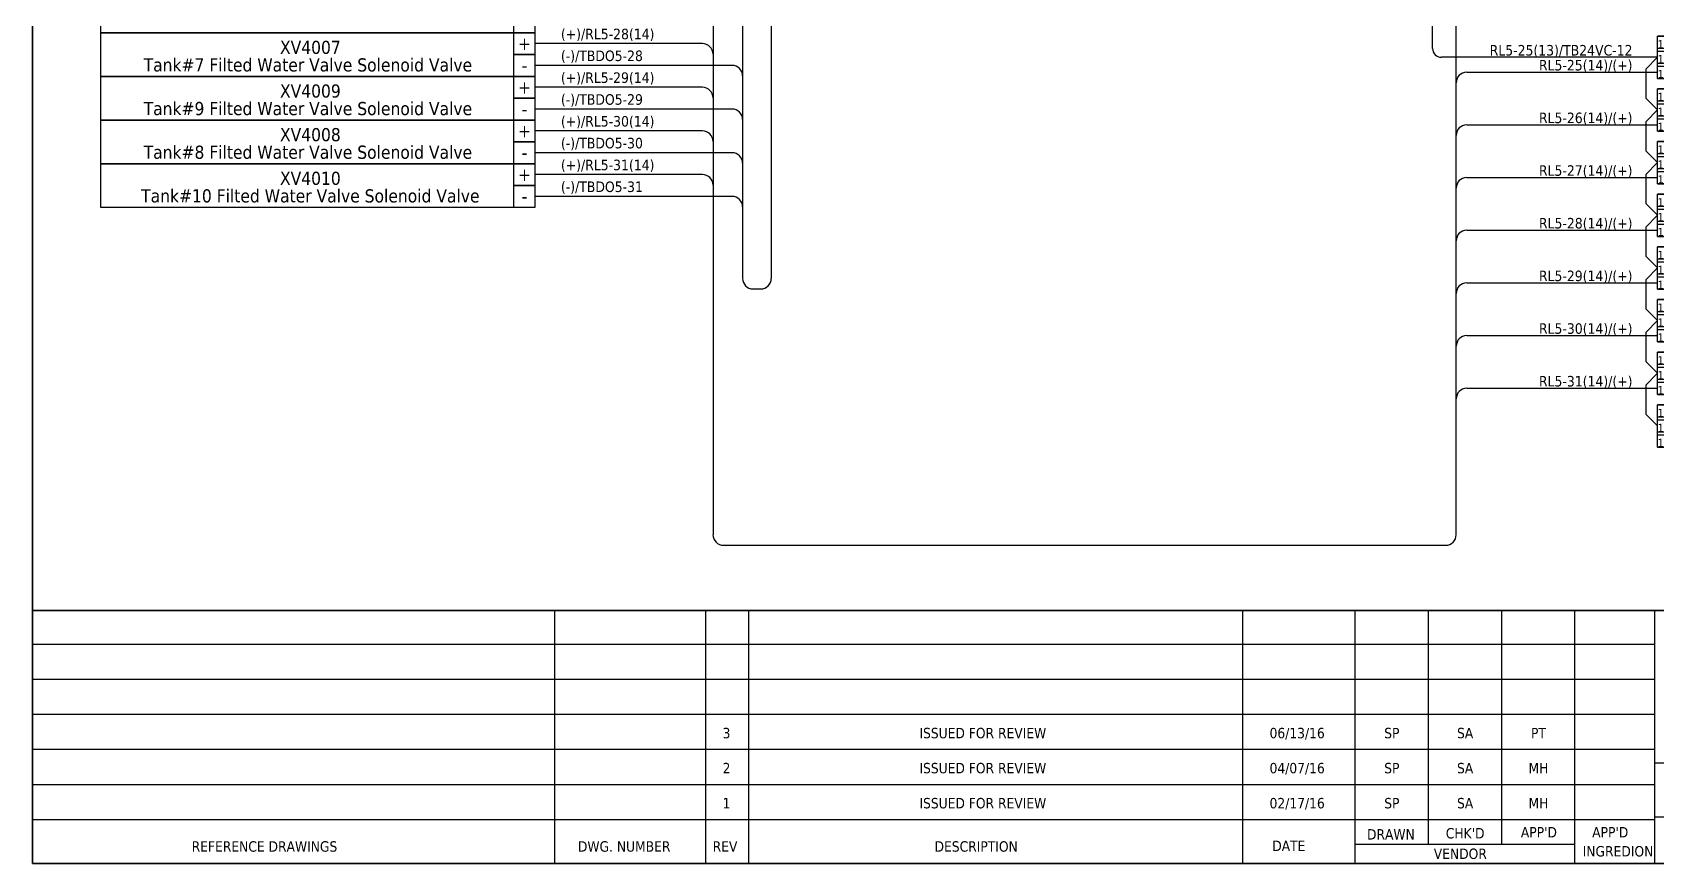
# Model space of a CAD drawing. Header units: millimetres. Extents: x 0 to 1792788, y -13 to 262234.
# Drawn here: x 1355985 to 1403022, y -13 to 24030 of the extents above; entities that cross this region are included whole.
import ezdxf
from ezdxf.enums import TextEntityAlignment as Align

# ---------------------------------------------------------------- set-up
doc = ezdxf.new("R2010")
doc.units = ezdxf.units.MM
for name, color, linetype, lineweight in [('GT_1', 9, 'Continuous', 25), ('HELPPOINT', 7, 'Continuous', 25), ('MEMBER', 7, 'Continuous', 25), ('power', 7, 'Continuous', 25)]:
    doc.layers.add(name, color=color, linetype=linetype, lineweight=lineweight)
doc.styles.add('Tahoma', font='')
doc.styles.get('Tahoma').set_extended_font_data('Tahoma')

# ---------------------------------------------------------------- blocks, each defined once
blk = doc.blocks.new('TPA')
at = {"layer": 'GT_1', "color": 4, "ltscale": 25.4}
for p, q in [((14309938, 12749437), (14309938, 12757755)), ((14314900, 12749437), (14314900, 12757755)), ((14316319, 12749437), (14316319, 12757755)), ((14332560, 12749437), (14332560, 12757755)), ((14336263, 12749437), (14336263, 12757755)), ((14338674, 12750067), (14338674, 12757755)), ((14341086, 12750068), (14341086, 12757756)), ((14343490, 12749437), (14343490, 12757755)), ((14346116, 12749437), (14346116, 12757755)), ((14346116, 12756634), (14292753, 12756634)), ((14346116, 12755485), (14292753, 12755485)), ((14346116, 12754332), (14292753, 12754332)), ((14346116, 12753180), (14292753, 12753180)), ((14368833, 12752737), (14346116, 12752737)), ((14346116, 12752028), (14292753, 12752028)), ((14346114, 12750875), (14292753, 12750875)), ((14368833, 12750964), (14346116, 12750964)), ((14343490, 12750067), (14336263, 12750067))]:
    blk.add_line(p, q, dxfattribs=at)
at = {"layer": 'HELPPOINT', "color": 4, "lineweight": 35, "ltscale": 25.4}
for p, q in [((14292753, 12749437), (14292753, 12827491)), ((14292753, 12749437), (14292753, 12827491)), ((14405128, 12749437), (14292753, 12749437)), ((14405128, 12749437), (14292753, 12749437))]:
    blk.add_line(p, q, dxfattribs=at)
at = {"layer": 'MEMBER', "color": 4, "lineweight": 35, "ltscale": 25.4}
blk.add_line((14292753, 12757755), (14405128, 12757755), dxfattribs=at)
blk.add_line((14292753, 12757755), (14405128, 12757755), dxfattribs=at)
at = {"layer": 'MEMBER', "color": 4, "style": 'Tahoma'}
for s, height, p in [('3', 343, (14315582, 12753726)), ('ISSUED FOR REVIEW', 342.77, (14324013, 12753726)), ('06/13/16', 342.8, (14334352, 12753726)), ('SP', 342.8, (14337466, 12753726)), ('SA', 342.8, (14339877, 12753726)), ('PT', 342.8, (14342288, 12753726)), ('2', 343, (14315582, 12752574)), ('ISSUED FOR REVIEW', 342.77, (14324013, 12752574)), ('04/07/16', 342.8, (14334352, 12752574)), ('SP', 342.8, (14337466, 12752574)), ('SA', 342.8, (14339877, 12752574)), ('MH', 342.8, (14342288, 12752574)), ('1', 343, (14315582, 12751421)), ('ISSUED FOR REVIEW', 342.77, (14324013, 12751421)), ('02/17/16', 342.8, (14334352, 12751421)), ('SP', 342.8, (14337466, 12751421)), ('SA', 342.8, (14339877, 12751421)), ('MH', 342.8, (14342288, 12751421))]:
    blk.add_text(s, height=height, dxfattribs=at).set_placement(p, align=Align.MIDDLE_CENTER)
for s, height, p in [('DRAWN', 342.8, (14336649, 12750224)), ("CHK'D", 342.8, (14339241, 12750260)), ("APP'D", 342.8, (14341710, 12750294)), ("APP'D", 342.8, (14344056, 12750294)), ('REFERENCE DRAWINGS', 342.77, (14297988, 12749826)), ('DWG. NUMBER', 342.77, (14310694, 12749826)), ('REV', 342.8, (14315126, 12749826)), ('DESCRIPTION', 342.77, (14322425, 12749826)), ('DATE', 342.8, (14333532, 12749847)), ('VENDOR', 342.8, (14338846, 12749586)), ('INGREDION', 342.8, (14343744, 12749668))]:
    blk.add_text(s, height=height, dxfattribs=at).set_placement(p)
blk = doc.blocks.new('700RL')
at = {"color": 1, "ltscale": 25.4}
for p, q in [((15889446, 12491261), (15889446, 12492481)), ((15889446, 12492126), (15889446, 12492481)), ((15889446, 12492481), (15889797, 12492481)), ((15892698, 12492481), (15889446, 12492481)), ((15889446, 12491261), (15889446, 12492481)), ((15889797, 12492481), (15889797, 12492126)), ((15889797, 12492304), (15890173, 12492304)), ((15890399, 12492304), (15890173, 12492304)), ((15890399, 12492129), (15890399, 12492304)), ((15891998, 12492304), (15892347, 12492304)), ((15891998, 12492031), (15891998, 12492304)), ((15892347, 12492126), (15892347, 12492481)), ((15892347, 12492481), (15892698, 12492481)), ((15892698, 12492481), (15892698, 12492126)), ((15892698, 12492481), (15892698, 12491261)), ((15889797, 12492126), (15889446, 12492126)), ((15889446, 12491694), (15889446, 12492049)), ((15889446, 12492049), (15889797, 12492049)), ((15889797, 12492049), (15889797, 12491694)), ((15889797, 12491871), (15889900, 12491871)), ((15889900, 12491871), (15890173, 12492089)), ((15890399, 12492129), (15890173, 12492129)), ((15890173, 12492013), (15890173, 12492129)), ((15890363, 12491906), (15890173, 12491906)), ((15890363, 12491439), (15890363, 12491906)), ((15891926, 12491929), (15892042, 12491814)), ((15891998, 12491439), (15891998, 12491712)), ((15892698, 12492126), (15892347, 12492126)), ((15889797, 12491694), (15889446, 12491694)), ((15889446, 12491261), (15889446, 12491617)), ((15889446, 12491617), (15889797, 12491617)), ((15889797, 12491261), (15889446, 12491261)), ((15889446, 12491261), (15892698, 12491261)), ((15889797, 12491617), (15889797, 12491261)), ((15889797, 12491439), (15890363, 12491439)), ((15891998, 12491439), (15892347, 12491439)), ((15892347, 12491261), (15892347, 12491617)), ((15892347, 12491617), (15892698, 12491617)), ((15892698, 12491261), (15892347, 12491261)), ((15892698, 12491617), (15892698, 12491261))]:
    blk.add_line(p, q, dxfattribs=at)
blk.add_lwpolyline([(15891926, 12491712), (15892042, 12491712), (15892042, 12492031), (15891926, 12492031)], close=True, dxfattribs=at)
at = {"color": 1, "style": 'Tahoma'}
for s, height, p in [('12', 231.6, (15889626, 12492251)), ('+', 232, (15892226, 12492165)), ('+', 232, (15892226, 12492165)), ('A1', 231.6, (15892527, 12492274)), ('13', 231.6, (15889626, 12491819)), ('14', 231.6, (15889626, 12491386)), ('-', 232, (15892226, 12491526)), ('A2', 231.6, (15892527, 12491410))]:
    blk.add_text(s, height=height, dxfattribs=at).set_placement(p, align=Align.MIDDLE_CENTER)

msp = doc.modelspace()

# ---------------------------------------------------------------- linework, layer by layer
at = {"color": 1, "ltscale": 25.4}
for p, q in [((1396512, 23568), (1396512, 61692)), ((1403022, 23314), (1396766, 23314)), ((1403022, 23314), (1402681, 22973)), ((1402681, 22973), (1402681, 22130)), ((1403022, 21790), (1402681, 22130)), ((1403022, 21790), (1402681, 21449)), ((1402681, 21449), (1402681, 20606)), ((1403022, 20266), (1402681, 20606)), ((1403022, 20266), (1402681, 19925)), ((1402681, 19925), (1402681, 19082)), ((1403022, 18742), (1402681, 19082)), ((1403022, 18742), (1402681, 18401)), ((1402681, 18401), (1402681, 17558)), ((1403022, 17218), (1402681, 17558)), ((1403022, 17218), (1402681, 16877)), ((1402681, 16877), (1402681, 16034)), ((1403022, 15694), (1402681, 16034)), ((1403022, 15694), (1402681, 15353)), ((1402681, 15353), (1402681, 14510)), ((1403022, 14170), (1402681, 14510)), ((1403022, 14170), (1402681, 13829)), ((1402681, 13829), (1402681, 12986)), ((1403022, 12646), (1402681, 12986))]:
    msp.add_line(p, q, dxfattribs=at)
at = {"color": 4, "ltscale": 25.4}
for p, q in [((1397195, 9499), (1397195, 59152)), ((1375683, 57504), (1375683, 9499)), ((1375378, 23709), (1370535, 23709)), ((1397500, 22881), (1403022, 22881)), ((1375378, 22446), (1370535, 22446)), ((1375378, 21183), (1370535, 21183)), ((1397500, 21357), (1403022, 21357)), ((1375378, 19920), (1370535, 19920)), ((1397500, 19833), (1403022, 19833)), ((1397500, 18309), (1403022, 18309)), ((1397500, 16785), (1403022, 16785)), ((1397500, 15261), (1403022, 15261)), ((1397500, 13737), (1403022, 13737)), ((1375987, 9194), (1396890, 9194))]:
    msp.add_line(p, q, dxfattribs=at)
at = {"color": 7, "ltscale": 25.4}
for p, q in [((1376538, 56873), (1376538, 16916)), ((1377369, 56873), (1377369, 16916)), ((1376233, 23077), (1370535, 23077)), ((1376233, 21814), (1370535, 21814)), ((1376233, 20551), (1370535, 20551)), ((1376233, 19288), (1370535, 19288)), ((1376843, 16611), (1377064, 16611))]:
    msp.add_line(p, q, dxfattribs=at)
at = {"color": 2, "ltscale": 25.4}
for points in [[(1357954, 24024), (1370535, 24024), (1370535, 25287), (1357954, 25287)], [(1357954, 22761), (1370535, 22761), (1370535, 24024), (1357954, 24024)], [(1357954, 21498), (1370535, 21498), (1370535, 22761), (1357954, 22761)], [(1357954, 20235), (1370535, 20235), (1370535, 21498), (1357954, 21498)], [(1357954, 18972), (1370535, 18972), (1370535, 20235), (1357954, 20235)]]:
    msp.add_lwpolyline(points, close=True, dxfattribs=at)
at = {"color": 7, "ltscale": 25.4}
for points in [[(1369904, 24024), (1370535, 24024), (1370535, 24656), (1369904, 24656)], [(1369904, 22761), (1370535, 22761), (1370535, 23393), (1369904, 23393)], [(1369904, 21498), (1370535, 21498), (1370535, 22130), (1369904, 22130)], [(1369904, 20235), (1370535, 20235), (1370535, 20867), (1369904, 20867)], [(1369904, 18972), (1370535, 18972), (1370535, 19604), (1369904, 19604)]]:
    msp.add_lwpolyline(points, close=True, dxfattribs=at)
at = {"color": 1, "ltscale": 25.4}
for points in [[(1369904, 23393), (1370535, 23393), (1370535, 24024), (1369904, 24024)], [(1369904, 22130), (1370535, 22130), (1370535, 22761), (1369904, 22761)], [(1369904, 20867), (1370535, 20867), (1370535, 21498), (1369904, 21498)], [(1369904, 19604), (1370535, 19604), (1370535, 20235), (1369904, 20235)]]:
    msp.add_lwpolyline(points, close=True, dxfattribs=at)
at = {"color": 4, "ltscale": 25.4}
for centre, start, end in [((1375378, 23404), 0, 90), ((1397500, 22576), 90, 180), ((1375378, 22141), 0, 90), ((1375378, 20878), 0, 90), ((1397500, 21052), 90, 180), ((1375378, 19615), 0, 90), ((1397500, 19528), 90, 180), ((1397500, 18004), 90, 180), ((1397500, 16480), 90, 180), ((1397500, 14956), 90, 180), ((1397500, 13432), 90, 180), ((1375987, 9499), 180, 270), ((1396890, 9499), 270, 0)]:
    msp.add_arc(centre, 305, start, end, dxfattribs=at)
at = {"color": 1, "ltscale": 25.4}
msp.add_arc((1396766, 23568), 254, 180, 270, dxfattribs=at)
at = {"color": 7, "ltscale": 25.4}
for centre, start, end in [((1376233, 22772), 0, 90), ((1376233, 21509), 0, 90), ((1376233, 20246), 0, 90), ((1376233, 18983), 0, 90), ((1376843, 16916), 180, 270), ((1377064, 16916), 270, 0)]:
    msp.add_arc(centre, 305, start, end, dxfattribs=at)

# ---------------------------------------------------------------- block references
at = {"xscale": 0.8800000000046566, "yscale": 0.8800000000046566, "zscale": 0.8800000000046566}
msp.add_blockref('TPA', (-11221638, -11219518), dxfattribs=at)
for p in [(-14486423, -12468558), (-14486423, -12470082), (-14486423, -12471606), (-14486423, -12473130), (-14486423, -12474654), (-14486423, -12476178), (-14486423, -12477702), (-14486423, -12479226)]:
    msp.add_blockref('700RL', p)

# ---------------------------------------------------------------- texts
at = {"color": 4, "style": 'Tahoma'}
for s, p in [('(+)/RL5-28(14)', (1371280, 23835)), ('(+)/RL5-29(14)', (1371280, 22572)), ('(+)/RL5-30(14)', (1371280, 21309)), ('(+)/RL5-31(14)', (1371280, 20046))]:
    msp.add_text(s, height=304.8, dxfattribs=at).set_placement(p)
for s, p in [('XV4007', (1364028, 23601)), ('Tank#7 Filted Water Valve Solenoid Valve ', (1364028, 23093)), ('XV4009', (1364028, 22338)), ('Tank#9 Filted Water Valve Solenoid Valve ', (1364028, 21830)), ('XV4008', (1364028, 21075)), ('Tank#8 Filted Water Valve Solenoid Valve ', (1364028, 20567)), ('XV4010', (1364028, 19812)), ('Tank#10 Filted Water Valve Solenoid Valve', (1364028, 19304))]:
    msp.add_text(s, height=381, dxfattribs=at).set_placement(p, align=Align.MIDDLE_CENTER)
at = {"color": 7, "style": 'Tahoma'}
for s, p in [('(-)/TBDO5-28', (1371280, 23204)), ('(-)/TBDO5-29', (1371280, 21941)), ('(-)/TBDO5-30', (1371280, 20678)), ('(-)/TBDO5-31', (1371280, 19415))]:
    msp.add_text(s, height=304.8, dxfattribs=at).set_placement(p)
at = {"color": 1, "style": 'Tahoma'}
msp.add_text('RL5-25(13)/TB24VC-12', height=304.8, dxfattribs=at).set_placement((1402298, 23364), align=Align.RIGHT)
at = {"color": 4, "style": 'Tahoma'}
for s, p in [('RL5-25(14)/(+)', (1402298, 22932)), ('RL5-26(14)/(+)', (1402298, 21408)), ('RL5-27(14)/(+)', (1402298, 19884)), ('RL5-28(14)/(+)', (1402298, 18360)), ('RL5-29(14)/(+)', (1402298, 16836)), ('RL5-30(14)/(+)', (1402298, 15312)), ('RL5-31(14)/(+)', (1402298, 13788))]:
    msp.add_text(s, height=304.8, dxfattribs=at).set_placement(p, align=Align.RIGHT)
at = {"layer": 'power', "color": 1, "style": 'Tahoma'}
for p in [(1370226, 23713), (1370226, 22450), (1370226, 21187), (1370226, 19924)]:
    msp.add_text('+', height=381, dxfattribs=at).set_placement(p, align=Align.MIDDLE_CENTER)
at = {"layer": 'power', "color": 7, "style": 'Tahoma'}
for p in [(1370226, 23082), (1370226, 21819), (1370226, 20556), (1370226, 19293)]:
    msp.add_text('-', height=381, dxfattribs=at).set_placement(p, align=Align.MIDDLE_CENTER)

doc.saveas('drawing.dxf')
